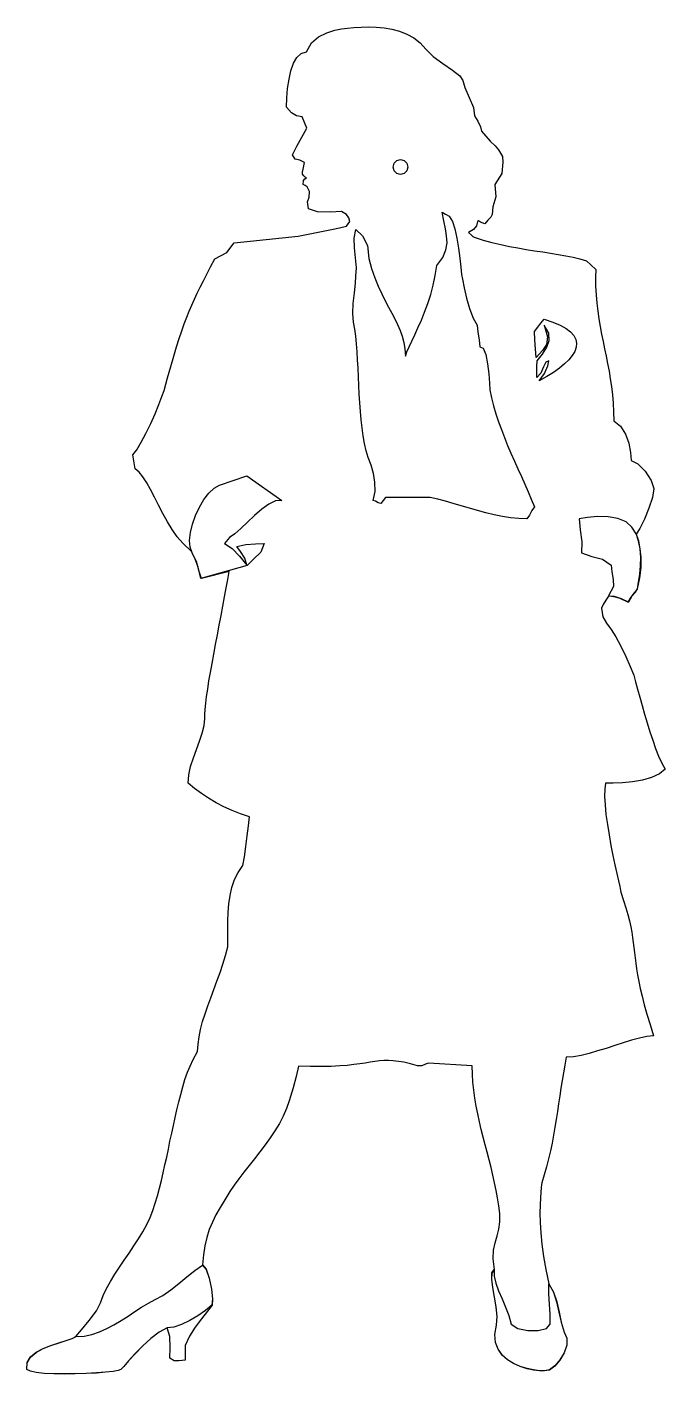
# Model space of a CAD drawing. Extents: x 425 to 506, y -23 to 148.
import ezdxf

# ---------------------------------------------------------------- set-up
doc = ezdxf.new("R2010")
doc.units = 0
doc.header["$MEASUREMENT"] = 0
doc.layers.add('LAYER_1', color=7, linetype='CONTINUOUS')

msp = doc.modelspace()

# ---------------------------------------------------------------- linework, layer by layer
at = {"layer": 'LAYER_1', "linetype": 'CONTINUOUS'}
for points in [[(475.82, 145.35), (476.76, 144.44), (477.98, 143.54), (479.2, 142.7), (480.14, 141.97), (480.52, 141.39), (480.78, 140.47), (481.34, 139.21), (481.87, 137.92), (482.03, 136.88), (482.42, 136.18), (482.76, 135.47), (482.9, 134.93), (484, 133.66), (484.64, 133.03), (485.07, 132.55), (485.56, 131.69), (485.64, 130.99), (485.51, 129.51), (484.6, 128.14), (484.71, 126.57), (484.35, 125.28), (484.28, 124.3), (484.1, 123.95), (483.7, 123.57), (483.31, 123.12), (482.76, 123.35), (482.51, 123.51), (482.39, 123.4), (482.26, 122.87), (481.9, 122.4), (481.25, 122), (481.65, 121.69), (481.79, 121.51), (481.99, 121.4), (483.11, 121.05), (484.23, 120.74), (485.35, 120.48), (486.45, 120.25), (487.54, 120.05), (488.61, 119.87), (489.67, 119.7), (490.7, 119.54), (491.71, 119.39), (492.69, 119.23), (493.64, 119.06), (494.56, 118.87), (495.44, 118.66), (496.28, 118.41), (496.85, 117.88), (497.45, 117.32), (497.42, 116.34), (497.44, 115.19), (497.5, 114.08), (497.59, 113.02), (497.71, 111.99), (497.86, 111), (498.02, 110.03), (498.2, 109.07), (498.39, 108.13), (498.59, 107.19), (498.78, 106.25), (498.97, 105.31), (499.15, 104.36), (499.31, 103.38), (499.46, 102.39), (499.58, 101.36), (499.68, 100.3), (499.74, 99.19), (499.76, 98.04), (500.62, 97.34), (501.25, 96.34), (501.67, 95.18), (501.89, 94.01), (501.96, 92.97), (502.81, 92.57), (503.76, 91.62), (504.53, 90.45), (504.85, 89.4), (504.68, 88.26), (504.24, 86.89), (503.66, 85.51), (503.07, 84.33), (502.59, 83.58), (502.88, 82.73), (503.08, 81.73), (503.19, 80.61), (503.19, 79.37), (503.04, 78.04), (502.74, 76.62), (502.46, 76.16), (502.07, 75.69), (501.63, 74.95), (500.75, 75.36), (499.84, 75.65), (499.1, 75.71), (498.74, 75.19), (498.4, 74.64), (498.17, 74.16), (498.37, 73.06), (498.84, 72.28), (499.44, 71.44), (500.03, 70.54), (500.67, 69.35), (501.29, 68.03), (501.84, 66.74), (502.29, 65.65), (502.53, 64.81), (502.79, 63.87), (503.07, 62.86), (503.37, 61.78), (503.68, 60.68), (504, 59.56), (504.35, 58.44), (504.71, 57.35), (505.08, 56.31), (505.47, 55.34), (505.87, 54.45), (506.29, 53.68), (505.57, 53.08), (504.58, 52.62), (503.4, 52.28), (502.13, 52.05), (500.86, 51.92), (499.69, 51.88), (498.72, 51.9), (498.6, 51.15), (498.58, 50.21), (498.64, 49.11), (498.76, 47.9), (498.94, 46.61), (499.16, 45.29), (499.4, 43.97), (499.65, 42.69), (499.9, 41.48), (500.14, 40.4), (500.35, 39.46), (500.51, 38.73), (500.62, 38.22), (500.66, 37.99), (501.01, 36.96), (501.31, 36.01), (501.55, 35.15), (501.75, 34.35), (501.91, 33.61), (502.04, 32.9), (502.15, 32.24), (502.24, 31.59), (502.32, 30.95), (502.39, 30.31), (502.47, 29.65), (502.55, 28.96), (502.66, 28.24), (502.78, 27.47), (502.93, 26.64), (503.12, 25.74), (503.35, 24.75), (503.63, 23.67), (503.97, 22.48), (504.37, 21.17), (504.83, 19.73), (504.83, 19.73), (503.97, 19.61), (503.03, 19.41), (502.02, 19.14), (500.96, 18.81), (499.87, 18.47), (498.77, 18.11), (497.68, 17.78), (496.61, 17.47), (495.58, 17.22), (494.61, 17.05), (493.71, 16.98), (493.53, 15.99), (493.35, 15.01), (493.19, 14.03), (493.03, 13.04), (492.88, 12.05), (492.73, 11.06), (492.58, 10.06), (492.42, 9.07), (492.26, 8.07), (492.08, 7.07), (491.89, 6.06), (491.68, 5.06), (491.45, 4.05), (491.19, 3.04), (490.9, 2.02), (490.58, 1), (490.55, 0.78), (490.5, 0.37), (490.45, -0.2), (490.4, -0.93), (490.36, -1.82), (490.35, -2.86), (490.38, -4.04), (490.46, -5.36), (490.6, -6.81), (490.81, -8.38), (491.1, -10.06), (491.49, -11.85), (492.08, -12.94), (492.48, -14.17), (492.78, -15.46), (493.06, -16.77), (493.43, -18.01), (493.79, -18.77), (493.76, -19.68), (493.43, -20.65), (492.89, -21.57), (492.23, -22.33), (491.55, -22.82), (490.92, -22.95), (490.29, -22.93), (489.53, -22.83), (488.7, -22.66), (487.84, -22.39), (487, -22.01), (486.21, -21.53), (485.54, -20.93), (485.01, -20.2), (484.68, -19.33), (484.6, -18.31), (484.8, -17.14), (484.88, -16.05), (484.77, -14.82), (484.56, -13.55), (484.35, -12.34), (484.22, -11.29), (484.25, -10.5), (484.54, -10.06), (484.4, -8.7), (484.45, -7.58), (484.64, -6.63), (484.88, -5.76), (485.11, -4.91), (485.24, -3.98), (485.22, -2.9), (485.1, -1.92), (484.95, -0.94), (484.78, 0.03), (484.57, 1), (484.35, 1.97), (484.12, 2.94), (483.87, 3.91), (483.62, 4.88), (483.37, 5.85), (483.11, 6.82), (482.87, 7.8), (482.64, 8.78), (482.42, 9.77), (482.23, 10.77), (482.06, 11.78), (481.92, 12.79), (481.82, 13.82), (481.75, 14.85), (481.73, 15.9), (481.73, 15.9), (476.14, 16.24), (475.77, 16.11), (475.31, 15.9), (474.74, 15.9), (473.84, 16.15), (473.03, 16.34), (472.31, 16.46), (471.65, 16.54), (471.04, 16.56), (470.46, 16.55), (469.89, 16.51), (469.32, 16.44), (468.73, 16.35), (468.09, 16.25), (467.41, 16.15), (466.65, 16.05), (465.79, 15.95), (464.84, 15.87), (463.75, 15.82), (462.53, 15.79), (461.14, 15.79), (459.58, 15.84), (459.58, 15.84), (459.28, 14.53), (458.92, 13.07), (458.41, 11.44), (458.07, 10.46), (457.65, 9.5), (457.15, 8.55), (456.59, 7.62), (455.98, 6.71), (455.33, 5.81), (454.65, 4.93), (453.97, 4.06), (453.29, 3.2), (452.62, 2.35), (451.98, 1.52), (451.39, 0.69), (450.84, -0.13), (450.19, -1.16), (449.6, -2.13), (449.08, -3.07), (448.62, -4.01), (448.23, -4.96), (447.91, -5.96), (447.65, -7.03), (447.47, -8.19), (447.37, -9.47), (447.37, -9.47), (447.82, -10.02), (448.22, -11.16), (448.5, -12.54), (448.64, -13.8), (448.59, -14.59), (448, -15.36), (447.24, -16.31), (446.43, -17.4), (445.69, -18.55), (445.14, -19.71), (445.14, -20.29), (445.14, -21.03), (445.14, -21.61), (444.79, -21.63), (444.34, -21.67), (443.76, -21.69), (443.18, -21.33), (443.23, -19.98), (443.2, -18.56), (442.84, -17.48), (441.83, -18.02), (440.78, -18.82), (439.74, -19.78), (438.78, -20.77), (437.95, -21.68), (437.33, -22.4), (436.96, -22.8), (436.63, -22.92), (435.96, -23.04), (435, -23.14), (433.84, -23.23), (432.53, -23.3), (431.14, -23.35), (429.75, -23.36), (428.41, -23.34), (427.2, -23.28), (426.18, -23.17), (425.43, -23.01), (424.99, -22.8), (425.04, -21.92), (425.46, -21.2), (426.16, -20.6), (427.06, -20.11), (428.06, -19.71), (429.07, -19.38), (430, -19.09), (430.74, -18.83), (431.22, -18.57), (431.94, -17.73), (432.92, -16.56), (433.84, -15.32), (434.38, -14.27), (434.72, -13.37), (435.14, -12.46), (435.64, -11.56), (436.19, -10.66), (436.78, -9.75), (437.39, -8.85), (438.01, -7.95), (438.62, -7.04), (439.21, -6.14), (439.76, -5.23), (440.26, -4.33), (440.68, -3.43), (441.02, -2.53), (441.33, -1.6), (441.61, -0.66), (441.87, 0.31), (442.12, 1.28), (442.36, 2.27), (442.58, 3.27), (442.8, 4.27), (443.01, 5.28), (443.22, 6.29), (443.44, 7.3), (443.65, 8.31), (443.87, 9.31), (444.09, 10.3), (444.33, 11.29), (444.58, 12.26), (444.85, 13.22), (445.13, 14.17), (445.44, 15.09), (445.44, 15.09), (445.78, 15.86), (446.19, 16.69), (446.74, 17.71), (446.79, 18.63), (446.92, 19.57), (447.12, 20.53), (447.38, 21.52), (447.69, 22.52), (448.04, 23.54), (448.41, 24.57), (448.8, 25.62), (449.2, 26.68), (449.59, 27.76), (449.96, 28.84), (450.3, 29.94), (450.59, 31.04), (450.59, 32.11), (450.58, 33.21), (450.59, 34.32), (450.62, 35.42), (450.71, 36.51), (450.87, 37.58), (451.11, 38.61), (451.45, 39.6), (451.91, 40.53), (452.5, 41.39), (452.7, 42.51), (452.88, 43.81), (453.05, 45.16), (453.2, 46.46), (453.33, 47.58), (452.21, 47.97), (451.13, 48.4), (450.09, 48.88), (449.09, 49.4), (448.14, 49.96), (447.22, 50.57), (446.35, 51.22), (445.52, 51.9), (445.61, 52.95), (445.85, 54.02), (446.2, 55.11), (446.6, 56.19), (446.99, 57.24), (447.33, 58.26), (447.57, 59.22), (447.65, 60.12), (447.65, 60.64), (447.69, 61.29), (447.77, 62.06), (447.88, 62.92), (448.02, 63.87), (448.18, 64.9), (448.37, 65.99), (448.58, 67.13), (448.79, 68.31), (449.02, 69.53), (449.26, 70.76), (449.49, 71.99), (449.73, 73.22), (449.96, 74.43), (450.18, 75.61), (450.39, 76.75), (450.58, 77.84), (450.75, 78.86), (447.22, 77.97), (446.92, 78.86), (446.58, 80.11), (445.96, 81.4), (444.84, 82.45), (444.14, 83.26), (443.5, 84.18), (442.89, 85.17), (442.31, 86.22), (441.77, 87.27), (441.25, 88.3), (440.74, 89.27), (440.25, 90.15), (439.76, 90.9), (439.28, 91.5), (438.8, 91.91), (438.49, 93.68), (439, 94.35), (439.56, 95.3), (440.16, 96.43), (440.76, 97.67), (441.32, 98.92), (441.81, 100.09), (442.2, 101.11), (442.46, 101.88), (442.91, 103.5), (443.32, 104.95), (443.7, 106.26), (444.06, 107.45), (444.4, 108.52), (444.73, 109.49), (445.04, 110.39), (445.35, 111.22), (445.67, 112.01), (445.99, 112.77), (446.33, 113.52), (446.68, 114.27), (447.06, 115.04), (447.47, 115.85), (447.92, 116.72), (448.4, 117.66), (448.93, 118.68), (450.48, 119.45), (451.39, 120.7), (459.54, 121.55), (463.81, 122.4), (464.8, 122.6), (465.69, 122.81), (466.15, 123.4), (465.99, 123.9), (465.7, 124.3), (465.07, 124.7), (463.68, 124.62), (462, 124.63), (460.88, 125.04), (460.72, 125.94), (460.96, 126.53), (461, 127.23), (460.71, 127.82), (460.43, 128.01), (460.19, 128.12), (460.24, 128.63), (460.4, 128.84), (460.6, 128.97), (460.44, 129.08), (460.26, 129.24), (460.11, 129.46), (460.08, 129.69), (460.19, 130.08), (460.34, 130.93), (459.74, 131.24), (459.17, 131.35), (458.83, 131.89), (459.38, 132.99), (460.02, 134.14), (460.66, 135.31), (460.05, 136.76), (459.32, 136.89), (458.68, 137.25), (458.07, 137.99), (458.12, 139.15), (458.21, 140.35), (458.38, 141.52), (458.62, 142.61), (458.96, 143.56), (459.39, 144.32), (459.94, 144.82), (460.62, 145.02), (461.23, 146.16), (462.15, 146.95), (463.21, 147.46), (464.24, 147.77), (465.07, 147.96), (465.83, 148.04), (466.66, 148.11), (467.56, 148.17), (468.51, 148.19), (469.49, 148.17), (470.49, 148.08), (471.48, 147.91), (472.46, 147.65), (473.4, 147.28), (474.28, 146.79), (475.09, 146.15), (475.82, 145.35)], [(472.57, 131.33), (473.04, 131.19), (473.38, 130.84), (473.51, 130.35), (473.38, 129.86), (473.04, 129.52), (472.57, 129.38), (472.1, 129.52), (471.76, 129.86), (471.63, 130.35), (471.76, 130.84), (472.1, 131.19), (472.57, 131.33)], [(466.89, 122.38), (467.75, 121.58), (468.37, 120.34), (468.53, 118.72), (468.91, 117.41), (469.32, 116.24), (469.75, 115.18), (470.19, 114.22), (470.63, 113.33), (471.06, 112.52), (471.47, 111.75), (471.86, 111.01), (472.22, 110.28), (472.53, 109.55), (472.8, 108.8), (473.01, 108.02), (473.15, 107.18), (473.21, 106.27), (473.41, 106.82), (473.69, 107.45), (474.02, 108.18), (474.4, 108.99), (474.81, 109.88), (475.24, 110.85), (475.66, 111.88), (476.07, 112.97), (476.44, 114.11), (476.76, 115.3), (477.02, 116.54), (477.2, 117.81), (477.96, 118.85), (478.37, 119.8), (478.52, 120.69), (478.46, 121.57), (478.3, 122.49), (478.09, 123.49), (477.91, 124.61), (478.33, 124.34), (478.8, 124.1), (479.19, 123.43), (479.51, 122.46), (479.76, 121.28), (479.97, 120), (480.13, 118.73), (480.26, 117.58), (480.37, 116.65), (480.48, 116.05), (480.7, 114.96), (481, 113.66), (481.38, 112.32), (481.84, 111.11), (482.37, 110.2), (482.45, 109.31), (482.61, 108.34), (482.69, 107.46), (483.11, 107.27), (483.44, 106.47), (483.68, 105.3), (483.84, 104), (483.93, 102.81), (483.95, 101.97), (484.17, 100.95), (484.43, 99.94), (484.73, 98.93), (485.06, 97.91), (485.43, 96.91), (485.82, 95.9), (486.23, 94.9), (486.66, 93.9), (487.09, 92.91), (487.53, 91.92), (487.98, 90.94), (488.41, 89.97), (488.84, 89), (489.25, 88.04), (489.64, 87.09), (489.32, 86.61), (489, 86.03), (488.69, 85.55), (487.66, 85.58), (486.61, 85.69), (485.56, 85.86), (484.51, 86.08), (483.46, 86.33), (482.41, 86.62), (481.37, 86.92), (480.33, 87.22), (479.31, 87.52), (478.31, 87.8), (477.33, 88.06), (476.36, 88.28), (471.32, 88.28), (470.68, 88.28), (470.06, 87.49), (469.74, 87.59), (469.42, 87.78), (469.1, 87.89), (469.34, 89.05), (469.33, 90.21), (469.15, 91.33), (468.84, 92.38), (468.47, 93.36), (468.22, 94.22), (468.01, 95.14), (467.83, 96.11), (467.68, 97.12), (467.57, 98.16), (467.47, 99.23), (467.4, 100.32), (467.33, 101.43), (467.28, 102.53), (467.23, 103.63), (467.18, 104.72), (467.12, 105.79), (467.06, 106.83), (466.98, 107.84), (466.88, 108.81), (466.76, 109.72), (466.6, 110.58), (466.51, 111.68), (466.57, 112.99), (466.71, 114.33), (466.84, 115.55), (466.91, 116.47), (466.97, 117.53), (466.86, 118.77), (466.72, 120.07), (466.68, 121.31), (466.89, 122.38)], [(489.64, 109.41), (490.06, 109.94), (490.48, 110.46), (490.9, 110.98), (492.01, 110.61), (492.93, 110.21), (493.68, 109.79), (494.25, 109.35), (494.66, 108.88), (494.91, 108.4), (495.01, 107.9), (494.96, 107.39), (494.78, 106.87), (494.47, 106.34), (494.04, 105.81), (493.48, 105.27), (492.83, 104.73), (492.06, 104.2), (491.21, 103.67), (490.26, 103.14), (490.92, 104.07), (491.37, 105.04), (491.47, 105.65), (491.09, 105.52), (490.8, 104.91), (490.47, 104.12), (489.96, 103.54), (489.96, 104.26), (489.97, 104.95), (489.98, 105.67), (490.67, 106.54), (491.22, 107.4), (491.53, 108.27), (491.46, 109.19), (490.9, 110.2), (491.32, 108.73), (491.19, 107.75), (490.66, 106.98), (489.88, 106.09), (489.78, 107.21), (489.68, 108.33), (489.64, 109.41)], [(457.45, 87.89), (456.68, 87.83), (455.83, 87.43), (454.93, 86.78), (454, 85.98), (453.1, 85.13), (452.24, 84.31), (451.46, 83.63), (450.8, 83.19), (450.18, 82.39), (451.12, 81.78), (452.07, 80.81), (453.01, 79.66), (452.75, 80.53), (452.22, 81.4), (451.75, 82.02), (452.86, 82.28), (454.11, 82.38), (455.22, 82.39), (454.79, 81.32), (453.87, 80.41), (453.03, 79.6), (447.16, 77.96), (446.79, 79.38), (446.42, 80.43), (446.03, 81.22), (445.77, 81.93), (445.71, 82.81), (445.82, 83.82), (446.08, 84.89), (446.47, 85.99), (446.96, 87.04), (447.54, 88.01), (448.17, 88.83), (448.85, 89.46), (449.54, 89.83), (453.01, 91.02), (457.45, 87.89)], [(495.34, 85.55), (495.48, 84.16), (495.7, 82.6), (495.64, 81.22), (496.97, 80.74), (498.3, 80.42), (499.44, 79.66), (499.51, 78.78), (499.66, 77.81), (499.74, 76.92), (499.1, 75.73), (499.47, 75.7), (499.95, 75.62), (500.53, 75.46), (501.59, 74.92), (501.89, 75.43), (502.24, 75.93), (502.76, 76.6), (502.91, 77.5), (503.06, 78.5), (503.16, 79.56), (503.2, 80.64), (503.13, 81.71), (502.95, 82.73), (502.6, 83.66), (502.07, 84.48), (501.32, 85.15), (500.28, 85.6), (499.02, 85.82), (497.69, 85.85), (496.42, 85.74), (495.34, 85.55)], [(447.37, -9.49), (447.82, -10.03), (448.22, -11.16), (448.5, -12.54), (448.63, -13.8), (448.57, -14.59), (447.74, -15.28), (446.78, -15.96), (445.75, -16.56), (444.7, -17.04), (443.71, -17.37), (442.84, -17.48), (441.83, -18.02), (440.78, -18.82), (439.74, -19.77), (438.78, -20.76), (437.95, -21.67), (437.33, -22.39), (436.96, -22.78), (436.63, -22.91), (435.96, -23.02), (435, -23.13), (433.84, -23.22), (432.53, -23.29), (431.14, -23.34), (429.75, -23.35), (428.41, -23.33), (427.2, -23.27), (426.18, -23.16), (425.43, -23), (424.99, -22.78), (425.04, -21.91), (425.46, -21.18), (426.16, -20.59), (427.06, -20.1), (428.06, -19.71), (429.08, -19.38), (430.01, -19.1), (430.77, -18.84), (431.26, -18.59), (432.28, -18.52), (433.27, -18.31), (434.23, -17.99), (435.17, -17.57), (436.08, -17.08), (436.98, -16.54), (437.87, -15.97), (438.74, -15.4), (439.6, -14.84), (440.47, -14.32), (441.32, -13.85), (441.32, -13.85), (442.3, -13.34), (443.32, -12.64), (444.35, -11.83), (445.38, -10.98), (446.4, -10.17), (447.37, -9.49)], [(484.52, -10.06), (484.51, -10.89), (484.72, -11.8), (485.08, -12.77), (485.53, -13.79), (485.98, -14.85), (486.39, -15.92), (486.67, -17.01), (487.54, -17.54), (488.81, -17.81), (490.13, -17.82), (491.19, -17.55), (491.66, -17.01), (491.63, -15.73), (491.56, -14.44), (491.5, -13.15), (491.47, -11.87), (492.07, -12.95), (492.47, -14.17), (492.77, -15.46), (493.06, -16.77), (493.43, -18.01), (493.79, -18.78), (493.76, -19.7), (493.43, -20.67), (492.89, -21.59), (492.23, -22.35), (491.55, -22.85), (490.92, -22.97), (490.29, -22.95), (489.53, -22.86), (488.7, -22.68), (487.84, -22.41), (487, -22.03), (486.21, -21.55), (485.54, -20.94), (485.01, -20.21), (484.68, -19.33), (484.6, -18.31), (484.8, -17.14), (484.88, -16.05), (484.77, -14.83), (484.56, -13.55), (484.35, -12.34), (484.21, -11.29), (484.24, -10.49), (484.52, -10.06)]]:
    msp.add_lwpolyline(points, dxfattribs=at)

doc.saveas('drawing.dxf')
